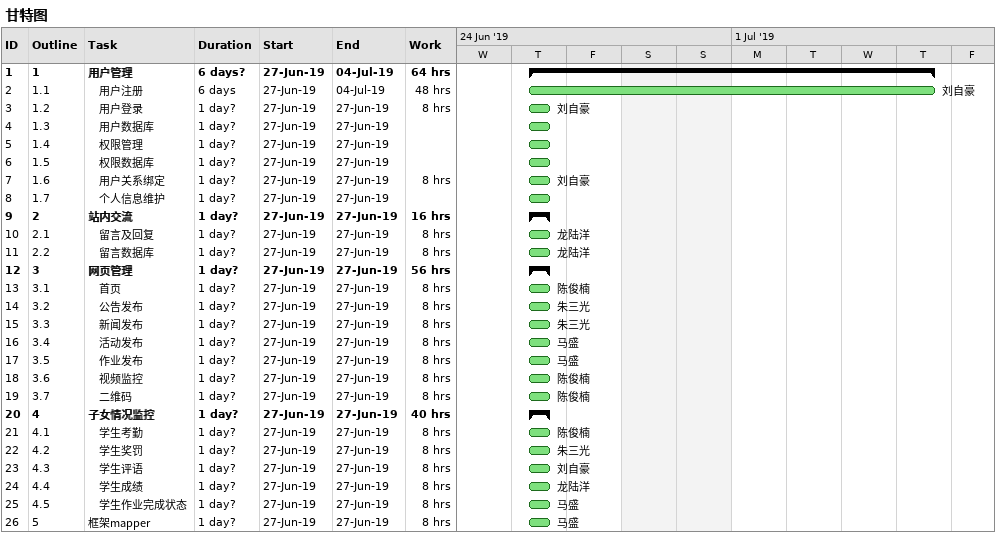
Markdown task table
甘特图

| ID | WBS | Task | Duration | Start | Finish | Resources | Work (h) |
|---|---|---|---|---|---|---|---|
| 1 | 1 | **用户管理** | 6d? | 2019-06-27 | 2019-07-04 |  | 64 |
| 2 | 1.1 | 用户注册 | 6d | 2019-06-27 | 2019-07-04 | 刘自豪 | 48 |
| 3 | 1.2 | 用户登录 | 1d? | 2019-06-27 | 2019-06-27 | 刘自豪 | 8 |
| 4 | 1.3 | 用户数据库 | 1d? | 2019-06-27 | 2019-06-27 |  |  |
| 5 | 1.4 | 权限管理 | 1d? | 2019-06-27 | 2019-06-27 |  |  |
| 6 | 1.5 | 权限数据库 | 1d? | 2019-06-27 | 2019-06-27 |  |  |
| 7 | 1.6 | 用户关系绑定 | 1d? | 2019-06-27 | 2019-06-27 | 刘自豪 | 8 |
| 8 | 1.7 | 个人信息维护 | 1d? | 2019-06-27 | 2019-06-27 |  |  |
| 9 | 2 | **站内交流** | 1d? | 2019-06-27 | 2019-06-27 |  | 16 |
| 10 | 2.1 | 留言及回复 | 1d? | 2019-06-27 | 2019-06-27 | 龙陆洋 | 8 |
| 11 | 2.2 | 留言数据库 | 1d? | 2019-06-27 | 2019-06-27 | 龙陆洋 | 8 |
| 12 | 3 | **网页管理** | 1d? | 2019-06-27 | 2019-06-27 |  | 56 |
| 13 | 3.1 | 首页 | 1d? | 2019-06-27 | 2019-06-27 | 陈俊楠 | 8 |
| 14 | 3.2 | 公告发布 | 1d? | 2019-06-27 | 2019-06-27 | 朱三光 | 8 |
| 15 | 3.3 | 新闻发布 | 1d? | 2019-06-27 | 2019-06-27 | 朱三光 | 8 |
| 16 | 3.4 | 活动发布 | 1d? | 2019-06-27 | 2019-06-27 | 马盛 | 8 |
| 17 | 3.5 | 作业发布 | 1d? | 2019-06-27 | 2019-06-27 | 马盛 | 8 |
| 18 | 3.6 | 视频监控 | 1d? | 2019-06-27 | 2019-06-27 | 陈俊楠 | 8 |
| 19 | 3.7 | 二维码 | 1d? | 2019-06-27 | 2019-06-27 | 陈俊楠 | 8 |
| 20 | 4 | **子女情况监控** | 1d? | 2019-06-27 | 2019-06-27 |  | 40 |
| 21 | 4.1 | 学生考勤 | 1d? | 2019-06-27 | 2019-06-27 | 陈俊楠 | 8 |
| 22 | 4.2 | 学生奖罚 | 1d? | 2019-06-27 | 2019-06-27 | 朱三光 | 8 |
| 23 | 4.3 | 学生评语 | 1d? | 2019-06-27 | 2019-06-27 | 刘自豪 | 8 |
| 24 | 4.4 | 学生成绩 | 1d? | 2019-06-27 | 2019-06-27 | 龙陆洋 | 8 |
| 25 | 4.5 | 学生作业完成状态 | 1d? | 2019-06-27 | 2019-06-27 | 马盛 | 8 |
| 26 | 5 | 框架mapper | 1d? | 2019-06-27 | 2019-06-27 | 马盛 | 8 |
